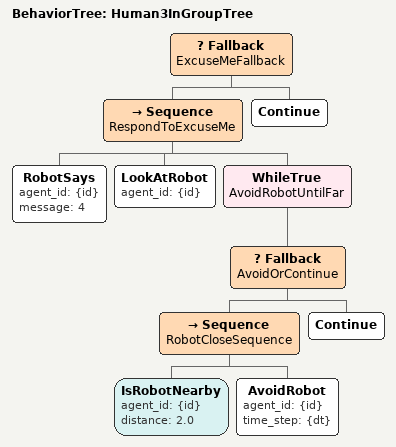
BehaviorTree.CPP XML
<root main_tree_to_execute='Human3InGroupTree'>
    <BehaviorTree ID='Human3InGroupTree'>
        <Fallback name='ExcuseMeFallback'>
            <Sequence name='RespondToExcuseMe'>
                <RobotSays agent_id='{id}' message='4'/>
                <LookAtRobot agent_id='{id}'/>
                <WhileTrue name='AvoidRobotUntilFar'>
                    <Fallback name='AvoidOrContinue'>
                        <Sequence name='RobotCloseSequence'>
                            <IsRobotNearby agent_id='{id}' distance='2.0'/>
                            <AvoidRobot agent_id='{id}' time_step='{dt}'/>
                        </Sequence>
                        <Continue/>
                    </Fallback>
                </WhileTrue>
            </Sequence>
            <!-- Continue standing in the group, represented as no action needed -->
            <Continue/>
        </Fallback>
    </BehaviorTree>
</root>
